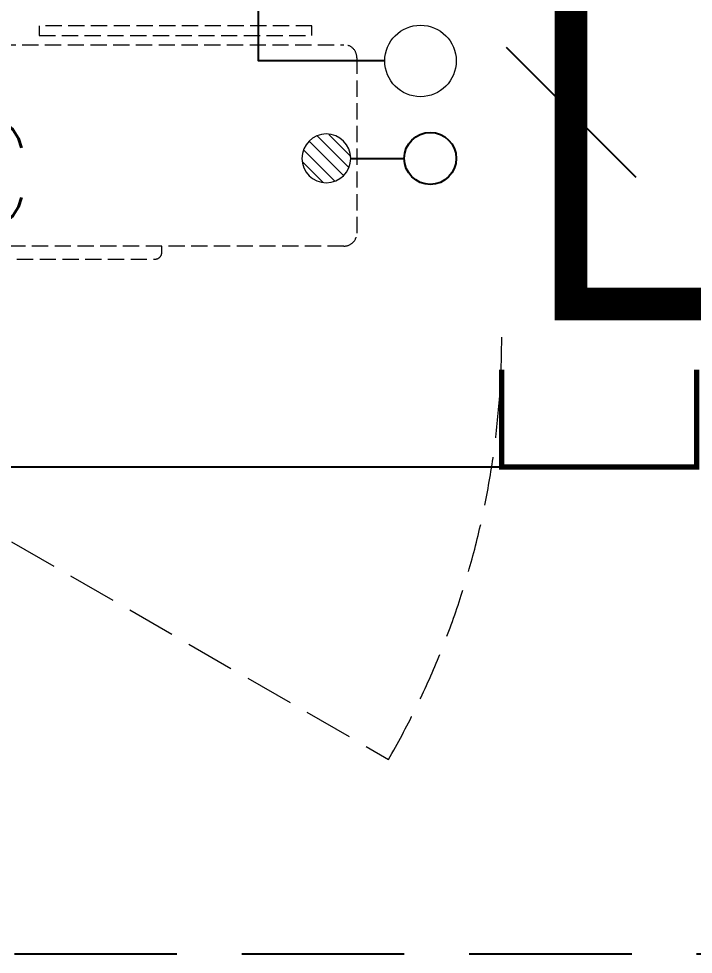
# Model space of a CAD drawing. Extents: x 5031545 to 5313844, y -886381 to -283477.
# Drawn here: x 5175753 to 5176791, y -856181 to -854741 of the extents above; entities that cross this region are included whole.
import ezdxf

# ---------------------------------------------------------------- set-up
doc = ezdxf.new("R2010")
doc.units = 0
doc.header["$LTSCALE"] = 1000
doc.header["$MEASUREMENT"] = 0
doc.linetypes.add('CENTER2', pattern=[1.125, 0.75, -0.125, 0.125, -0.125])
doc.linetypes.add('DASH', pattern=[0.35, 0.25, -0.1])
doc.layers.get('0').update_dxf_attribs({"linetype": 'CONTINUOUS'})
for name, color, linetype in [('$RECOVER_210609100354-0', 7, 'CONTINUOUS'), ('SHTLN', 4, 'CONTINUOUS'), ('VPIPE-凝结', 150, 'CONTINUOUS'), ('WIRE-接地', 2, 'CONTINUOUS'), ('卫生间', 6, 'CONTINUOUS'), ('看线', 185, 'CONTINUOUS')]:
    doc.layers.add(name, color=color, linetype=linetype)
for name, color, linetype, lineweight in [('EQUIP_地漏', 7, 'CONTINUOUS', 18), ('VPIPE-废水', 31, 'TG_F', 18), ('WINDOW', 146, 'CONTINUOUS', 20), ('平面-空调预留孔', 252, 'CONTINUOUS', 15)]:
    doc.layers.add(name, color=color, linetype=linetype, lineweight=lineweight)
doc.styles.add('_TCH_DIM', font='SIMPLEX', dxfattribs={"bigfont": 'GBCBIG'})
doc.styles.add('TG_LINETYPE', font='SIMPLEX', dxfattribs={"width": 0.8, "height": 3, "bigfont": 'HZTXT'})
doc.linetypes.add('TG_F', pattern='A,2,-0.3,["F",TG_LINETYPE,S=0.1,R=0,X=-0.23,Y=-0.15],0', length=2.3)

# ---------------------------------------------------------------- blocks, each defined once
blk = doc.blocks.new('$TwtSys$00000141')
at = {"color": 1}
for p, q in [((-47.1, 3.8), (-5, 45.9)), ((-47.1, 3.8), (-5, 45.9)), ((-43.6, -17.5), (17.5, 43.6)), ((-43.6, -17.5), (17.5, 43.6)), ((-33.2, -33.2), (33.2, 33.2)), ((-33.2, -33.2), (33.2, 33.2)), ((-16.2, -43.5), (43.8, 16.4)), ((-16.2, -43.5), (43.8, 16.4)), ((5.7, -46.1), (46.1, -5.7)), ((5.7, -46.1), (46.1, -5.7))]:
    blk.add_line(p, q, dxfattribs=at)
blk.add_circle((0, 0), 47, dxfattribs=at)
blk.add_circle((0, 0), 47, dxfattribs=at)
blk = doc.blocks.new('rtyryrtyeeretee')
at = {"layer": '平面-空调预留孔', "color": 252, "linetype": 'DASH', "ltscale": 0.1}
for p, q in [((669748.9, 343882), (669748.9, 343872)), ((670121.7, 343872), (670121.7, 343882)), ((669758.9, 343862), (670111.7, 343862))]:
    blk.add_line(p, q, dxfattribs=at)
blk.add_lwpolyline([(670352.8, 344221.1), (669933, 344221.1), (669933, 344206), (670352.8, 344206)], close=True, dxfattribs=at)
blk.add_lwpolyline([(670402, 343882), (669662, 343882, -0.414214), (669642, 343902), (669642, 344172, -0.414214), (669662, 344192), (670402, 344192, -0.414214), (670422, 344172), (670422, 343902, -0.414214)], format="xyb", close=True, dxfattribs=at)
for centre, start, end in [((669758.9, 343872), 180, 270), ((670111.7, 343872), 270, 0)]:
    blk.add_arc(centre, 10, start, end, dxfattribs=at)
at = {"layer": '平面-空调预留孔', "color": 252, "linetype": 'DASH', "ltscale": 0.1, "style": '_TCH_DIM', "width": 0.705882}
blk.add_text('A.C', height=146.88, dxfattribs=at).set_placement((669701.4, 343921.6))
blk = doc.blocks.new('BFBTCSD')
at = {"layer": '卫生间', "color": 252, "linetype": 'DASH'}
blk.add_lwpolyline([(706816.6, 673857.2), (705216.6, 673857.2), (705216.6, 672657.2), (684016.6, 672657.2), (684016.6, 673857.2), (681416.6, 673857.2), (681416.6, 683557.2), (683216.6, 683557.2), (683216.6, 684557.2), (689716.6, 684557.2), (689716.6, 689157.2), (698116.6, 689157.2), (698116.6, 684657.2), (697816.6, 684657.2), (697816.6, 683557.2), (699116.6, 683557.2), (699116.6, 684557.2), (706016.6, 684557.2), (706016.6, 683557.2), (706816.6, 683557.2)], dxfattribs=at)
blk = doc.blocks.new('$TelecSys$00000008')
blk.add_line((0.4, 0.4), (-0.4, -0.4))

msp = doc.modelspace()

# ---------------------------------------------------------------- linework, layer by layer
at = {"layer": '$RECOVER_210609100354-0', "color": 252, "const_width": 8}
msp.add_lwpolyline([(5176796.1, -855280.8), (5176796.1, -855430.8), (5176496.1, -855430.8), (5176496.1, -855280.8)], dxfattribs=at)
at = {"layer": 'VPIPE-凝结', "color": 252, "ltscale": 0.1}
for points in [[(5176316.1, -854805.8), (5176121.9, -854805.8), (5176121.9, -854316.6)], [(5176263.7, -854955.8), (5176346.1, -854955.8)]]:
    msp.add_lwpolyline(points, dxfattribs=at)
msp.add_circle((5176386.1, -854955.8), 40, dxfattribs=at)
at = {"layer": 'VPIPE-废水', "color": 252}
msp.add_circle((5176371.1, -854805.8), 55, dxfattribs=at)
at = {"layer": 'WINDOW', "color": 252, "linetype": 'DASH', "ltscale": 0.3}
msp.add_lwpolyline([(5175196.1, -855230.8), (5176321.9, -855880.8, 0.131652), (5176496.1, -855230.8)], format="xyb", dxfattribs=at)
at = {"layer": 'WIRE-接地', "color": 2, "linetype": 'CENTER2', "const_width": 50}
msp.add_lwpolyline([(5194798.4, -854574.7), (5193297.5, -854574.7), (5193297.5, -855184.4), (5188350, -855184.4), (5188350, -853389), (5187601.1, -853389), (5187601.1, -853977.6), (5182295, -853977.6), (5182295, -853385.4), (5181551.2, -853385.4), (5181551.2, -855179.9), (5176602.7, -855179.9), (5176602.7, -854589.1), (5175103.1, -854589.1)], dxfattribs=at)
at = {"layer": '看线', "color": 252, "ltscale": 0.5}
msp.add_lwpolyline([(5176496.1, -855430.8), (5175196.1, -855430.8)], dxfattribs=at)

# ---------------------------------------------------------------- block references
msp.add_blockref('BFBTCSD', (4478129.5, -1528838))
at = {"color": 252}
msp.add_blockref('rtyryrtyeeretee', (4505851.2, -1198972.8), dxfattribs=at)
at = {"layer": 'EQUIP_地漏', "color": 252, "xscale": 0.8, "yscale": -0.8, "zscale": 0.8, "rotation": 180}
msp.add_blockref('$TwtSys$00000141', (5176226.1, -854955.8), dxfattribs=at)
at = {"layer": 'SHTLN', "color": 6, "xscale": 250, "yscale": 250, "zscale": 250, "rotation": 90}
msp.add_blockref('$TelecSys$00000008', (5176602.7, -854884.5), dxfattribs=at)

doc.saveas('drawing.dxf')
